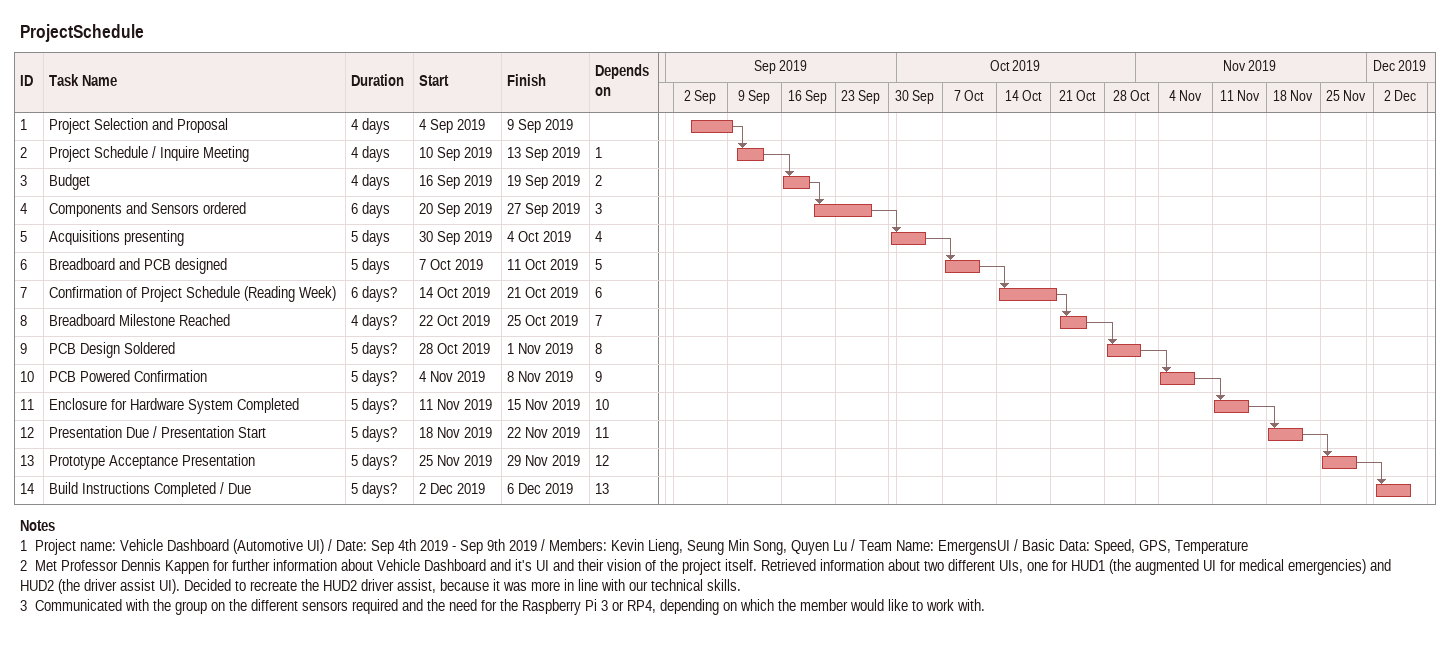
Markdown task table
ProjectSchedule

| ID | Task | Duration | Start | Finish | Predecessors |
|---|---|---|---|---|---|
| 1 | Project Selection and Proposal | 4d | 2019-09-04 | 2019-09-09 |  |
| 2 | Project Schedule / Inquire Meeting | 4d | 2019-09-10 | 2019-09-13 | 1 |
| 3 | Budget | 4d | 2019-09-16 | 2019-09-19 | 2 |
| 4 | Components and Sensors ordered | 6d | 2019-09-20 | 2019-09-27 | 3 |
| 5 | Acquisitions presenting | 5d | 2019-09-30 | 2019-10-04 | 4 |
| 6 | Breadboard and PCB designed | 5d | 2019-10-07 | 2019-10-11 | 5 |
| 7 | Confirmation of Project Schedule (Reading Week) | 6d? | 2019-10-14 | 2019-10-21 | 6 |
| 8 | Breadboard Milestone Reached | 4d? | 2019-10-22 | 2019-10-25 | 7 |
| 9 | PCB Design Soldered | 5d? | 2019-10-28 | 2019-11-01 | 8 |
| 10 | PCB Powered Confirmation | 5d? | 2019-11-04 | 2019-11-08 | 9 |
| 11 | Enclosure for Hardware System Completed | 5d? | 2019-11-11 | 2019-11-15 | 10 |
| 12 | Presentation Due / Presentation Start | 5d? | 2019-11-18 | 2019-11-22 | 11 |
| 13 | Prototype Acceptance Presentation | 5d? | 2019-11-25 | 2019-11-29 | 12 |
| 14 | Build Instructions Completed / Due | 5d? | 2019-12-02 | 2019-12-06 | 13 |

Notes
- 1: Project name: Vehicle Dashboard (Automotive UI) / Date: Sep 4th 2019 - Sep 9th 2019 / Members: Kevin Lieng, Seung Min Song, Quyen Lu / Team Name: EmergensUI / Basic Data: Speed, GPS, Temperature
- 2: Met Professor Dennis Kappen for further information about Vehicle Dashboard and it's UI and their vision of the project itself. Retrieved information about two different UIs, one for HUD1 (the augmented UI for medical emergencies) and HUD2 (the driver assist UI). Decided to recreate the HUD2 driver assist, because it was more in line with our technical skills.
- 3: Communicated with the group on the different sensors required and the need for the Raspberry Pi 3 or RP4, depending on which the member would like to work with.
